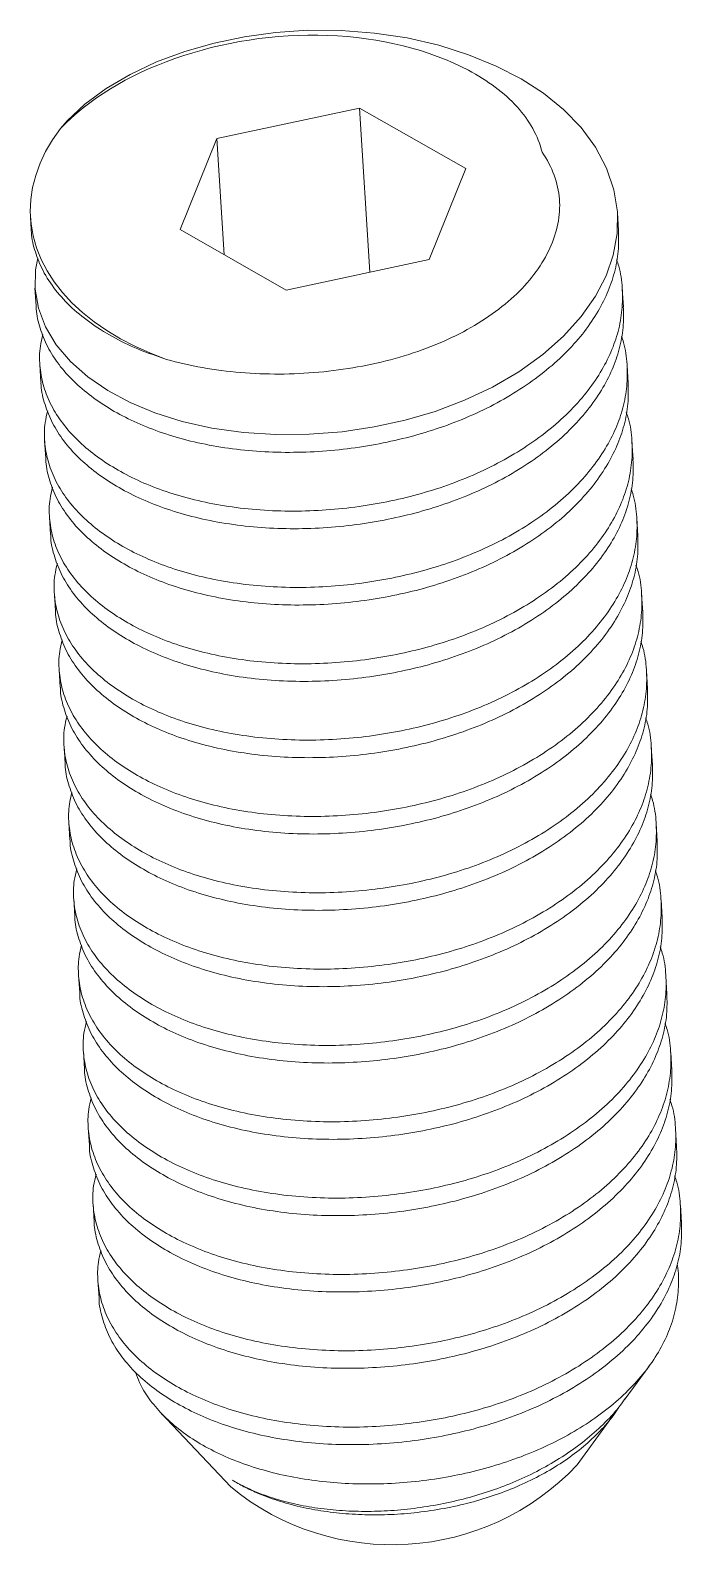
# Model space of a CAD drawing. Header units: millimetres. Extents: x -1.89 to 1.44, y -0.64 to 7.12.
import ezdxf

# ---------------------------------------------------------------- set-up
doc = ezdxf.new("R2010")
doc.units = ezdxf.units.MM

msp = doc.modelspace()

# ---------------------------------------------------------------- linework, layer by layer
at = {"color": 7, "linetype": 'Continuous', "lineweight": 15}
for p, q in [((-0.2091, 6.7174), (-0.9398, 6.561)), ((0.3342, 6.4079), (-0.2091, 6.7174)), ((-0.1558, 5.8773), (-0.2091, 6.7174)), ((-0.9398, 6.561), (-1.1273, 6.0951)), ((-0.9021, 5.9668), (-0.9398, 6.561)), ((0.1467, 5.942), (0.3342, 6.4079)), ((-1.8936, 6.1565), (-1.8897, 6.0964)), ((1.1166, 6.091), (1.1109, 6.181)), ((-1.1273, 6.0951), (-0.5841, 5.7856)), ((-0.5841, 5.7856), (0.1467, 5.942)), ((-1.8707, 5.7957), (-1.865, 5.7057)), ((1.1414, 5.7003), (1.1357, 5.7902)), ((-1.8459, 5.4049), (-1.8402, 5.315)), ((1.1662, 5.3096), (1.1605, 5.3995)), ((-1.8211, 5.0142), (-1.8154, 4.9243)), ((1.191, 4.9189), (1.1853, 5.0088)), ((-1.7963, 4.6235), (-1.7906, 4.5336)), ((1.2158, 4.5281), (1.2101, 4.6181)), ((-1.7715, 4.2328), (-1.7658, 4.1428)), ((1.2406, 4.1374), (1.2349, 4.2274)), ((-1.7467, 3.8421), (-1.741, 3.7521)), ((1.2653, 3.7467), (1.2596, 3.8366)), ((-1.722, 3.4514), (-1.7162, 3.3614)), ((1.2901, 3.356), (1.2844, 3.4459)), ((-1.6972, 3.0606), (-1.6915, 2.9707)), ((1.3149, 2.9653), (1.3092, 3.0552)), ((-1.6724, 2.6699), (-1.6667, 2.58)), ((1.3397, 2.5745), (1.334, 2.6645)), ((-1.6476, 2.2792), (-1.6419, 2.1893)), ((1.3645, 2.1838), (1.3588, 2.2738)), ((-1.6228, 1.8885), (-1.6171, 1.7985)), ((1.3893, 1.7931), (1.3836, 1.883)), ((-1.598, 1.4978), (-1.5923, 1.4078)), ((1.4141, 1.4024), (1.4083, 1.4923)), ((-1.5732, 1.107), (-1.5675, 1.0171)), ((1.4388, 1.0117), (1.4331, 1.1016)), ((-1.5485, 0.7163), (-1.5427, 0.6264)), ((1.1512, 0.1099), (1.2736, 0.278)), ((-1.2266, 0.0386), (-0.8688, -0.341)), ((0.9049, -0.2284), (1.0963, 0.0344))]:
    msp.add_line(p, q, dxfattribs=at)
at = {"color": 7, "linetype": 'Continuous', "lineweight": 15, "flags": 128}
for points in [[(-1.8553, 5.9484), (-1.868, 5.8886), (-1.8703, 5.7906), (-1.8534, 5.6927), (-1.8169, 5.597), (-1.7615, 5.5053), (-1.6884, 5.4195), (-1.5995, 5.3409), (-1.4973, 5.2708), (-1.3841, 5.2097), (-1.2572, 5.1566), (-1.1168, 5.1125), (-0.9649, 5.0786), (-0.804, 5.0561), (-0.6371, 5.0456), (-0.4676, 5.0473), (-0.2988, 5.0607), (-0.1338, 5.0853), (0.0245, 5.1199), (0.1781, 5.1648), (0.3283, 5.2215), (0.4722, 5.2894), (0.6065, 5.3678), (0.7284, 5.4553), (0.8354, 5.5502), (0.9258, 5.6505), (0.9984, 5.7543), (1.0527, 5.8592), (1.0894, 5.965), (1.1091, 6.0747), (1.1105, 6.1868), (1.0926, 6.2993), (1.0552, 6.4099), (0.9989, 6.5164), (0.9249, 6.6169), (0.8351, 6.7095), (0.732, 6.7929), (0.618, 6.8664), (0.4904, 6.9324), (0.3491, 6.9903), (0.1962, 7.0386), (0.0344, 7.076), (-0.1335, 7.1014), (-0.3039, 7.1146), (-0.4736, 7.1154), (-0.6395, 7.1043), (-0.7986, 7.0824), (-0.9529, 7.05), (-1.104, 7.0069), (-1.2488, 6.9532), (-1.384, 6.8896), (-1.5069, 6.8171), (-1.6149, 6.737), (-1.7062, 6.6511), (-1.7399, 6.6129), (-1.7399, 6.6129)], [(-1.7399, 6.6129), (-1.7811, 6.5547), (-1.8161, 6.4951), (-1.8448, 6.4344), (-1.8671, 6.3729), (-1.8829, 6.3108), (-1.8921, 6.2485), (-1.8947, 6.1863), (-1.8906, 6.1243), (-1.8799, 6.0628), (-1.8626, 6.0022), (-1.8388, 5.9427), (-1.8087, 5.8846), (-1.7722, 5.8281), (-1.7297, 5.7735), (-1.6812, 5.721), (-1.6271, 5.6709), (-1.5675, 5.6233), (-1.5027, 5.5785), (-1.433, 5.5367), (-1.3587, 5.4981), (-1.2801, 5.4628), (-1.1977, 5.431)]]:
    msp.add_lwpolyline(points, dxfattribs=at)
at = {"color": 7, "linetype": 'Continuous', "lineweight": 15}
msp.add_arc((-0.0423, 0.6664), 1.3031, 230.63314, 316.62631, dxfattribs=at)
for points, knots in [([(0.7252, 6.4917), (0.7048, 6.5745), (0.6618, 6.6522), (0.5321, 6.7955), (0.4475, 6.8576), (0.1484, 7.0166), (-0.1039, 7.0793), (-0.641, 7.0995), (-0.9137, 7.0554), (-1.3944, 6.8866), (-1.6003, 6.7604), (-1.7399, 6.6129)], [0, 0, 0, 0, 0.125, 0.125, 0.25, 0.25, 0.5, 0.5, 0.75, 0.75, 1, 1, 1, 1]), ([(-1.1977, 5.431), (-1.0789, 5.3977), (-0.9505, 5.3748), (-0.6866, 5.3526), (-0.5532, 5.353), (-0.283, 5.3776), (-0.1525, 5.4011), (0.099, 5.4702), (0.2175, 5.5166), (0.4271, 5.6281), (0.5205, 5.6946), (0.6699, 5.8389), (0.728, 5.9188), (0.8025, 6.0819), (0.8204, 6.1678), (0.8075, 6.3337), (0.7777, 6.4156), (0.7252, 6.4917)], [0, 0, 0, 0, 0.125, 0.125, 0.25, 0.25, 0.375, 0.375, 0.5, 0.5, 0.625, 0.625, 0.75, 0.75, 0.875, 0.875, 1, 1, 1, 1]), ([(-1.1977, 5.431), (-1.2476, 5.4479), (-1.3462, 5.4813), (-1.4774, 5.5461), (-1.5945, 5.6199), (-1.6955, 5.7039), (-1.7781, 5.7969), (-1.8384, 5.894), (-1.8742, 5.9929), (-1.8903, 6.0599), (-1.8893, 6.0947), (-1.8893, 6.0965)], [0, 0, 0, 0, 0.12546, 0.247887, 0.371867, 0.498726, 0.62758, 0.757455, 0.876079, 0.993923, 1, 1, 1, 1]), ([(1.1162, 6.091), (1.117, 6.0556), (1.1186, 5.9835), (1.098, 5.8755), (1.0611, 5.7685), (1.0064, 5.663), (0.9339, 5.5593), (0.8435, 5.4589), (0.7364, 5.364), (0.6145, 5.2765), (0.4802, 5.1981), (0.3364, 5.1302), (0.1861, 5.0735), (0.031, 5.0282), (-0.1288, 4.9934), (-0.2938, 4.9688), (-0.4627, 4.9553), (-0.6322, 4.9537), (-0.7991, 4.9642), (-0.96, 4.9867), (-1.112, 5.0205), (-1.2524, 5.0647), (-1.3798, 5.118), (-1.4946, 5.1801), (-1.597, 5.2503), (-1.6859, 5.3289), (-1.7589, 5.4147), (-1.8147, 5.5063), (-1.8495, 5.6022), (-1.8655, 5.6692), (-1.8645, 5.704), (-1.8645, 5.7057)], [0, 0, 0, 0, 0.033936, 0.06906, 0.103421, 0.138274, 0.173876, 0.210021, 0.246484, 0.283028, 0.319411, 0.3554, 0.390773, 0.425335, 0.459897, 0.495271, 0.531259, 0.567642, 0.604186, 0.64065, 0.676795, 0.712396, 0.747249, 0.781611, 0.816735, 0.852541, 0.888818, 0.925335, 0.961852, 0.998129, 1, 1, 1, 1]), ([(-1.8305, 5.5577), (-1.8354, 5.5378), (-1.8482, 5.4851), (-1.8482, 5.3992), (-1.8319, 5.3013), (-1.7953, 5.2056), (-1.7399, 5.1139), (-1.6668, 5.0281), (-1.5779, 4.9495), (-1.4755, 4.8793), (-1.3607, 4.8172), (-1.2333, 4.7639), (-1.0929, 4.7197), (-0.9409, 4.6859), (-0.78, 4.6634), (-0.6131, 4.6529), (-0.4436, 4.6545), (-0.2748, 4.668), (-0.1098, 4.6926), (0.0501, 4.7274), (0.2052, 4.7727), (0.3554, 4.8294), (0.4993, 4.8974), (0.6336, 4.9757), (0.7555, 5.0632), (0.8626, 5.1581), (0.953, 5.2585), (1.0255, 5.3622), (1.0801, 5.4677), (1.1173, 5.5748), (1.1373, 5.6847), (1.1376, 5.7966), (1.1272, 5.8826), (1.1105, 5.9296), (1.1068, 5.94)], [0, 0, 0, 0, 0.019718, 0.052144, 0.084997, 0.118066, 0.151136, 0.183988, 0.216415, 0.248222, 0.27934, 0.310903, 0.343144, 0.375877, 0.408898, 0.441992, 0.47494, 0.507531, 0.539565, 0.570865, 0.602164, 0.634198, 0.666789, 0.699737, 0.732831, 0.765852, 0.798585, 0.830826, 0.862389, 0.893507, 0.925314, 0.957741, 0.990593, 1, 1, 1, 1]), ([(1.1409, 5.7003), (1.1417, 5.6649), (1.1434, 5.5928), (1.1228, 5.4848), (1.0859, 5.3777), (1.0312, 5.2723), (0.9587, 5.1685), (0.8683, 5.0682), (0.7612, 4.9733), (0.6393, 4.8858), (0.505, 4.8074), (0.3612, 4.7395), (0.2109, 4.6828), (0.0558, 4.6375), (-0.104, 4.6026), (-0.2691, 4.578), (-0.4379, 4.5646), (-0.6074, 4.5629), (-0.7743, 4.5735), (-0.9352, 4.596), (-1.0872, 4.6298), (-1.2276, 4.674), (-1.355, 4.7273), (-1.4698, 4.7894), (-1.5722, 4.8596), (-1.6611, 4.9382), (-1.7341, 5.024), (-1.7899, 5.1156), (-1.8247, 5.2114), (-1.8407, 5.2785), (-1.8398, 5.3133), (-1.8397, 5.315)], [0, 0, 0, 0, 0.033936, 0.06906, 0.103421, 0.138274, 0.173876, 0.210021, 0.246484, 0.283028, 0.319411, 0.3554, 0.390773, 0.425335, 0.459897, 0.495271, 0.531259, 0.567642, 0.604186, 0.64065, 0.676795, 0.712396, 0.747249, 0.781611, 0.816735, 0.852541, 0.888818, 0.925335, 0.961852, 0.998129, 1, 1, 1, 1]), ([(-1.8057, 5.167), (-1.8106, 5.147), (-1.8234, 5.0943), (-1.8234, 5.0084), (-1.8071, 4.9106), (-1.7705, 4.8149), (-1.7151, 4.7232), (-1.642, 4.6374), (-1.5531, 4.5588), (-1.4508, 4.4886), (-1.3359, 4.4265), (-1.2085, 4.3732), (-1.0681, 4.329), (-0.9161, 4.2952), (-0.7552, 4.2727), (-0.5883, 4.2622), (-0.4188, 4.2638), (-0.25, 4.2773), (-0.085, 4.3019), (0.0749, 4.3367), (0.2299, 4.382), (0.3802, 4.4387), (0.5241, 4.5066), (0.6584, 4.585), (0.7803, 4.6725), (0.8874, 4.7674), (0.9778, 4.8678), (1.0503, 4.9715), (1.1049, 5.077), (1.142, 5.1841), (1.1621, 5.2939), (1.1624, 5.4059), (1.152, 5.4918), (1.1353, 5.5388), (1.1316, 5.5493)], [0, 0, 0, 0, 0.0197178, 0.0521442, 0.0849966, 0.1180662, 0.1511358, 0.1839882, 0.2164146, 0.2482225, 0.2793404, 0.3109031, 0.3431437, 0.3758766, 0.4088977, 0.4419916, 0.4749402, 0.507531, 0.5395652, 0.5708645, 0.6021639, 0.6341981, 0.6667888, 0.6997374, 0.7328313, 0.7658524, 0.7985853, 0.830826, 0.8623886, 0.8935066, 0.9253144, 0.9577409, 0.9905932, 1, 1, 1, 1]), ([(1.1657, 5.3096), (1.1665, 5.2741), (1.1681, 5.2021), (1.1476, 5.0941), (1.1106, 4.987), (1.056, 4.8816), (0.9835, 4.7778), (0.8931, 4.6774), (0.786, 4.5825), (0.6641, 4.4951), (0.5298, 4.4167), (0.3859, 4.3488), (0.2356, 4.2921), (0.0806, 4.2467), (-0.0793, 4.2119), (-0.2443, 4.1873), (-0.4131, 4.1739), (-0.5826, 4.1722), (-0.7495, 4.1827), (-0.9104, 4.2052), (-1.0624, 4.2391), (-1.2028, 4.2832), (-1.3302, 4.3366), (-1.4451, 4.3987), (-1.5474, 4.4689), (-1.6363, 4.5474), (-1.7093, 4.6333), (-1.7652, 4.7249), (-1.7999, 4.8207), (-1.8159, 4.8878), (-1.815, 4.9226), (-1.8149, 4.9243)], [0, 0, 0, 0, 0.033936, 0.06906, 0.103421, 0.138274, 0.173876, 0.210021, 0.246484, 0.283028, 0.319411, 0.3554, 0.390773, 0.425335, 0.459897, 0.495271, 0.531259, 0.567642, 0.604186, 0.64065, 0.676795, 0.712396, 0.747249, 0.781611, 0.816735, 0.852541, 0.888818, 0.925335, 0.961852, 0.998129, 1, 1, 1, 1]), ([(-1.7809, 4.7762), (-1.7858, 4.7563), (-1.7987, 4.7036), (-1.7986, 4.6177), (-1.7823, 4.5199), (-1.7457, 4.4242), (-1.6903, 4.3325), (-1.6172, 4.2467), (-1.5283, 4.1681), (-1.426, 4.0979), (-1.3111, 4.0358), (-1.1837, 3.9825), (-1.0433, 3.9383), (-0.8913, 3.9045), (-0.7304, 3.882), (-0.5636, 3.8715), (-0.394, 3.8731), (-0.2252, 3.8865), (-0.0602, 3.9111), (0.0997, 3.946), (0.2547, 3.9913), (0.405, 4.048), (0.5489, 4.1159), (0.6832, 4.1943), (0.8051, 4.2818), (0.9122, 4.3767), (1.0025, 4.477), (1.0751, 4.5808), (1.1297, 4.6862), (1.1668, 4.7933), (1.1869, 4.9032), (1.1872, 5.0152), (1.1768, 5.1011), (1.1601, 5.1481), (1.1564, 5.1586)], [0, 0, 0, 0, 0.019718, 0.052144, 0.084997, 0.118066, 0.151136, 0.183988, 0.216415, 0.248222, 0.27934, 0.310903, 0.343144, 0.375877, 0.408898, 0.441992, 0.47494, 0.507531, 0.539565, 0.570865, 0.602164, 0.634198, 0.666789, 0.699737, 0.732831, 0.765852, 0.798585, 0.830826, 0.862389, 0.893507, 0.925314, 0.957741, 0.990593, 1, 1, 1, 1]), ([(1.1905, 4.9188), (1.1913, 4.8834), (1.1929, 4.8113), (1.1723, 4.7034), (1.1354, 4.5963), (1.0808, 4.4908), (1.0083, 4.3871), (0.9179, 4.2867), (0.8108, 4.1918), (0.6889, 4.1043), (0.5546, 4.026), (0.4107, 3.958), (0.2604, 3.9014), (0.1054, 3.856), (-0.0545, 3.8212), (-0.2195, 3.7966), (-0.3883, 3.7831), (-0.5579, 3.7815), (-0.7247, 3.792), (-0.8856, 3.8145), (-1.0376, 3.8484), (-1.178, 3.8925), (-1.3054, 3.9458), (-1.4203, 4.008), (-1.5226, 4.0781), (-1.6115, 4.1567), (-1.6845, 4.2426), (-1.7404, 4.3342), (-1.7751, 4.43), (-1.7911, 4.497), (-1.7902, 4.5319), (-1.7901, 4.5336)], [0, 0, 0, 0, 0.0339359, 0.0690596, 0.1034214, 0.1382743, 0.1738758, 0.210021, 0.2464843, 0.2830281, 0.3194114, 0.3553995, 0.3907731, 0.4253353, 0.4598974, 0.495271, 0.5312591, 0.5676424, 0.6041862, 0.6406495, 0.6767947, 0.7123962, 0.7472491, 0.7816109, 0.8167346, 0.8525413, 0.8888183, 0.9253353, 0.9618522, 0.9981292, 1, 1, 1, 1]), ([(-1.7561, 4.3855), (-1.761, 4.3656), (-1.7739, 4.3129), (-1.7738, 4.227), (-1.7575, 4.1291), (-1.7209, 4.0334), (-1.6655, 3.9418), (-1.5924, 3.8559), (-1.5036, 3.7774), (-1.4012, 3.7072), (-1.2863, 3.6451), (-1.1589, 3.5917), (-1.0185, 3.5476), (-0.8666, 3.5137), (-0.7056, 3.4913), (-0.5388, 3.4807), (-0.3693, 3.4824), (-0.2004, 3.4958), (-0.0354, 3.5204), (0.1245, 3.5552), (0.2795, 3.6006), (0.4298, 3.6573), (0.5737, 3.7252), (0.708, 3.8036), (0.8299, 3.891), (0.9369, 3.9859), (1.0273, 4.0863), (1.0999, 4.1901), (1.1545, 4.2955), (1.1916, 4.4026), (1.2117, 4.5125), (1.2119, 4.6244), (1.2016, 4.7104), (1.1849, 4.7574), (1.1811, 4.7679)], [0, 0, 0, 0, 0.0197178, 0.0521442, 0.0849966, 0.1180662, 0.1511358, 0.1839882, 0.2164146, 0.2482225, 0.2793404, 0.3109031, 0.3431437, 0.3758766, 0.4088977, 0.4419916, 0.4749402, 0.507531, 0.5395652, 0.5708645, 0.6021639, 0.6341981, 0.6667888, 0.6997374, 0.7328313, 0.7658524, 0.7985853, 0.830826, 0.8623886, 0.8935066, 0.9253144, 0.9577409, 0.9905932, 1, 1, 1, 1]), ([(1.2153, 4.5281), (1.2161, 4.4927), (1.2177, 4.4206), (1.1971, 4.3127), (1.1602, 4.2056), (1.1056, 4.1001), (1.033, 3.9964), (0.9426, 3.896), (0.8356, 3.8011), (0.7137, 3.7136), (0.5794, 3.6352), (0.4355, 3.5673), (0.2852, 3.5106), (0.1302, 3.4653), (-0.0297, 3.4305), (-0.1947, 3.4059), (-0.3636, 3.3924), (-0.5331, 3.3908), (-0.6999, 3.4013), (-0.8609, 3.4238), (-1.0128, 3.4576), (-1.1532, 3.5018), (-1.2806, 3.5551), (-1.3955, 3.6172), (-1.4978, 3.6874), (-1.5868, 3.766), (-1.6597, 3.8518), (-1.7156, 3.9435), (-1.7503, 4.0393), (-1.7664, 4.1063), (-1.7654, 4.1412), (-1.7653, 4.1429)], [0, 0, 0, 0, 0.033936, 0.06906, 0.103421, 0.138274, 0.173876, 0.210021, 0.246484, 0.283028, 0.319411, 0.3554, 0.390773, 0.425335, 0.459897, 0.495271, 0.531259, 0.567642, 0.604186, 0.64065, 0.676795, 0.712396, 0.747249, 0.781611, 0.816735, 0.852541, 0.888818, 0.925335, 0.961852, 0.998129, 1, 1, 1, 1]), ([(-1.7313, 3.9948), (-1.7362, 3.9749), (-1.7491, 3.9222), (-1.7491, 3.8363), (-1.7327, 3.7384), (-1.6961, 3.6427), (-1.6408, 3.5511), (-1.5676, 3.4652), (-1.4788, 3.3867), (-1.3764, 3.3165), (-1.2615, 3.2544), (-1.1341, 3.201), (-0.9937, 3.1569), (-0.8418, 3.123), (-0.6809, 3.1005), (-0.514, 3.09), (-0.3445, 3.0916), (-0.1756, 3.1051), (-0.0106, 3.1297), (0.1493, 3.1645), (0.3043, 3.2099), (0.4546, 3.2665), (0.5984, 3.3345), (0.7328, 3.4128), (0.8547, 3.5003), (0.9617, 3.5952), (1.0521, 3.6956), (1.1247, 3.7994), (1.1792, 3.9048), (1.2164, 4.0119), (1.2365, 4.1218), (1.2367, 4.2337), (1.2264, 4.3197), (1.2097, 4.3667), (1.2059, 4.3771)], [0, 0, 0, 0, 0.019718, 0.052144, 0.084997, 0.118066, 0.151136, 0.183988, 0.216415, 0.248222, 0.27934, 0.310903, 0.343144, 0.375877, 0.408898, 0.441992, 0.47494, 0.507531, 0.539565, 0.570865, 0.602164, 0.634198, 0.666789, 0.699737, 0.732831, 0.765852, 0.798585, 0.830826, 0.862389, 0.893507, 0.925314, 0.957741, 0.990593, 1, 1, 1, 1]), ([(1.2401, 4.1374), (1.2409, 4.102), (1.2425, 4.0299), (1.2219, 3.9219), (1.185, 3.8149), (1.1304, 3.7094), (1.0578, 3.6057), (0.9674, 3.5053), (0.8604, 3.4104), (0.7385, 3.3229), (0.6042, 3.2445), (0.4603, 3.1766), (0.31, 3.1199), (0.155, 3.0746), (-0.0049, 3.0398), (-0.1699, 3.0152), (-0.3388, 3.0017), (-0.5083, 3.0001), (-0.6751, 3.0106), (-0.8361, 3.0331), (-0.988, 3.0669), (-1.1284, 3.1111), (-1.2558, 3.1644), (-1.3707, 3.2265), (-1.4731, 3.2967), (-1.562, 3.3753), (-1.6349, 3.4611), (-1.6908, 3.5528), (-1.7255, 3.6486), (-1.7416, 3.7156), (-1.7406, 3.7504), (-1.7406, 3.7521)], [0, 0, 0, 0, 0.033936, 0.06906, 0.103421, 0.138274, 0.173876, 0.210021, 0.246484, 0.283028, 0.319411, 0.3554, 0.390773, 0.425335, 0.459897, 0.495271, 0.531259, 0.567642, 0.604186, 0.64065, 0.676795, 0.712396, 0.747249, 0.781611, 0.816735, 0.852541, 0.888818, 0.925335, 0.961852, 0.998129, 1, 1, 1, 1]), ([(-1.7066, 3.6041), (-1.7114, 3.5842), (-1.7243, 3.5315), (-1.7243, 3.4456), (-1.7079, 3.3477), (-1.6713, 3.252), (-1.616, 3.1603), (-1.5429, 3.0745), (-1.454, 2.9959), (-1.3516, 2.9257), (-1.2368, 2.8636), (-1.1094, 2.8103), (-0.969, 2.7662), (-0.817, 2.7323), (-0.6561, 2.7098), (-0.4892, 2.6993), (-0.3197, 2.7009), (-0.1508, 2.7144), (0.0142, 2.739), (0.174, 2.7738), (0.3291, 2.8191), (0.4794, 2.8758), (0.6232, 2.9438), (0.7575, 3.0221), (0.8795, 3.1096), (0.9865, 3.2045), (1.0769, 3.3049), (1.1495, 3.4086), (1.204, 3.5141), (1.2412, 3.6212), (1.2612, 3.7311), (1.2615, 3.843), (1.2512, 3.929), (1.2344, 3.976), (1.2307, 3.9864)], [0, 0, 0, 0, 0.019718, 0.052144, 0.084997, 0.118066, 0.151136, 0.183988, 0.216415, 0.248222, 0.27934, 0.310903, 0.343144, 0.375877, 0.408898, 0.441992, 0.47494, 0.507531, 0.539565, 0.570865, 0.602164, 0.634198, 0.666789, 0.699737, 0.732831, 0.765852, 0.798585, 0.830826, 0.862389, 0.893507, 0.925314, 0.957741, 0.990593, 1, 1, 1, 1]), ([(1.2649, 3.7467), (1.2657, 3.7113), (1.2673, 3.6392), (1.2467, 3.5312), (1.2098, 3.4241), (1.1551, 3.3187), (1.0826, 3.2149), (0.9922, 3.1146), (0.8852, 3.0197), (0.7633, 2.9322), (0.6289, 2.8538), (0.4851, 2.7859), (0.3348, 2.7292), (0.1797, 2.6839), (0.0199, 2.649), (-0.1451, 2.6244), (-0.314, 2.611), (-0.4835, 2.6094), (-0.6504, 2.6199), (-0.8113, 2.6424), (-0.9632, 2.6762), (-1.1037, 2.7204), (-1.2311, 2.7737), (-1.3459, 2.8358), (-1.4483, 2.906), (-1.5372, 2.9846), (-1.6102, 3.0704), (-1.666, 3.162), (-1.7007, 3.2578), (-1.7168, 3.3249), (-1.7158, 3.3597), (-1.7158, 3.3614)], [0, 0, 0, 0, 0.033936, 0.06906, 0.103421, 0.138274, 0.173876, 0.210021, 0.246484, 0.283028, 0.319411, 0.3554, 0.390773, 0.425335, 0.459897, 0.495271, 0.531259, 0.567642, 0.604186, 0.64065, 0.676795, 0.712396, 0.747249, 0.781611, 0.816735, 0.852541, 0.888818, 0.925335, 0.961852, 0.998129, 1, 1, 1, 1]), ([(-1.6818, 3.2134), (-1.6866, 3.1934), (-1.6995, 3.1408), (-1.6995, 3.0548), (-1.6832, 2.957), (-1.6465, 2.8613), (-1.5912, 2.7696), (-1.5181, 2.6838), (-1.4292, 2.6052), (-1.3268, 2.535), (-1.212, 2.4729), (-1.0846, 2.4196), (-0.9442, 2.3754), (-0.7922, 2.3416), (-0.6313, 2.3191), (-0.4644, 2.3086), (-0.2949, 2.3102), (-0.1261, 2.3237), (0.039, 2.3483), (0.1988, 2.3831), (0.3539, 2.4284), (0.5042, 2.4851), (0.648, 2.553), (0.7823, 2.6314), (0.9042, 2.7189), (1.0113, 2.8138), (1.1017, 2.9142), (1.1742, 3.0179), (1.2288, 3.1234), (1.266, 3.2305), (1.286, 3.3403), (1.2863, 3.4523), (1.276, 3.5382), (1.2592, 3.5852), (1.2555, 3.5957)], [0, 0, 0, 0, 0.019718, 0.052144, 0.084997, 0.118066, 0.151136, 0.183988, 0.216415, 0.248222, 0.27934, 0.310903, 0.343144, 0.375877, 0.408898, 0.441992, 0.47494, 0.507531, 0.539565, 0.570865, 0.602164, 0.634198, 0.666789, 0.699737, 0.732831, 0.765852, 0.798585, 0.830826, 0.862389, 0.893507, 0.925314, 0.957741, 0.990593, 1, 1, 1, 1]), ([(1.2897, 3.356), (1.2905, 3.3205), (1.2921, 3.2485), (1.2715, 3.1405), (1.2346, 3.0334), (1.1799, 2.928), (1.1074, 2.8242), (1.017, 2.7238), (0.9099, 2.6289), (0.788, 2.5415), (0.6537, 2.4631), (0.5099, 2.3952), (0.3596, 2.3385), (0.2045, 2.2931), (0.0447, 2.2583), (-0.1203, 2.2337), (-0.2892, 2.2203), (-0.4587, 2.2186), (-0.6256, 2.2292), (-0.7865, 2.2516), (-0.9385, 2.2855), (-1.0789, 2.3296), (-1.2063, 2.383), (-1.3211, 2.4451), (-1.4235, 2.5153), (-1.5124, 2.5938), (-1.5854, 2.6797), (-1.6412, 2.7713), (-1.676, 2.8671), (-1.692, 2.9342), (-1.691, 2.969), (-1.691, 2.9707)], [0, 0, 0, 0, 0.033936, 0.06906, 0.103421, 0.138274, 0.173876, 0.210021, 0.246484, 0.283028, 0.319411, 0.3554, 0.390773, 0.425335, 0.459897, 0.495271, 0.531259, 0.567642, 0.604186, 0.64065, 0.676795, 0.712396, 0.747249, 0.781611, 0.816735, 0.852541, 0.888818, 0.925335, 0.961852, 0.998129, 1, 1, 1, 1]), ([(-1.657, 2.8226), (-1.6619, 2.8027), (-1.6747, 2.75), (-1.6747, 2.6641), (-1.6584, 2.5663), (-1.6218, 2.4706), (-1.5664, 2.3789), (-1.4933, 2.2931), (-1.4044, 2.2145), (-1.3021, 2.1443), (-1.1872, 2.0822), (-1.0598, 2.0289), (-0.9194, 1.9847), (-0.7674, 1.9509), (-0.6065, 1.9284), (-0.4396, 1.9179), (-0.2701, 1.9195), (-0.1013, 1.933), (0.0637, 1.9575), (0.2236, 1.9924), (0.3787, 2.0377), (0.5289, 2.0944), (0.6728, 2.1623), (0.8071, 2.2407), (0.929, 2.3282), (1.0361, 2.4231), (1.1265, 2.5234), (1.199, 2.6272), (1.2536, 2.7326), (1.2908, 2.8397), (1.3108, 2.9496), (1.3111, 3.0616), (1.3007, 3.1475), (1.284, 3.1945), (1.2803, 3.205)], [0, 0, 0, 0, 0.019718, 0.052144, 0.084997, 0.118066, 0.151136, 0.183988, 0.216415, 0.248222, 0.27934, 0.310903, 0.343144, 0.375877, 0.408898, 0.441992, 0.47494, 0.507531, 0.539565, 0.570865, 0.602164, 0.634198, 0.666789, 0.699737, 0.732831, 0.765852, 0.798585, 0.830826, 0.862389, 0.893507, 0.925314, 0.957741, 0.990593, 1, 1, 1, 1]), ([(1.3144, 2.9652), (1.3152, 2.9298), (1.3169, 2.8577), (1.2963, 2.7498), (1.2594, 2.6427), (1.2047, 2.5373), (1.1322, 2.4335), (1.0418, 2.3331), (0.9347, 2.2382), (0.8128, 2.1507), (0.6785, 2.0724), (0.5347, 2.0044), (0.3844, 1.9478), (0.2293, 1.9024), (0.0694, 1.8676), (-0.0956, 1.843), (-0.2644, 1.8295), (-0.4339, 1.8279), (-0.6008, 1.8384), (-0.7617, 1.8609), (-0.9137, 1.8948), (-1.0541, 1.9389), (-1.1815, 1.9923), (-1.2963, 2.0544), (-1.3987, 2.1246), (-1.4876, 2.2031), (-1.5606, 2.289), (-1.6165, 2.3806), (-1.6512, 2.4764), (-1.6672, 2.5434), (-1.6663, 2.5783), (-1.6662, 2.58)], [0, 0, 0, 0, 0.033936, 0.06906, 0.103421, 0.138274, 0.173876, 0.210021, 0.246484, 0.283028, 0.319411, 0.3554, 0.390773, 0.425335, 0.459897, 0.495271, 0.531259, 0.567642, 0.604186, 0.64065, 0.676795, 0.712396, 0.747249, 0.781611, 0.816735, 0.852541, 0.888818, 0.925335, 0.961852, 0.998129, 1, 1, 1, 1]), ([(-1.6322, 2.4319), (-1.6371, 2.412), (-1.6499, 2.3593), (-1.6499, 2.2734), (-1.6336, 2.1756), (-1.597, 2.0798), (-1.5416, 1.9882), (-1.4685, 1.9023), (-1.3796, 1.8238), (-1.2773, 1.7536), (-1.1624, 1.6915), (-1.035, 1.6381), (-0.8946, 1.594), (-0.7426, 1.5602), (-0.5817, 1.5377), (-0.4148, 1.5271), (-0.2453, 1.5288), (-0.0765, 1.5422), (0.0885, 1.5668), (0.2484, 1.6016), (0.4034, 1.647), (0.5537, 1.7037), (0.6976, 1.7716), (0.8319, 1.85), (0.9538, 1.9374), (1.0609, 2.0324), (1.1513, 2.1327), (1.2238, 2.2365), (1.2784, 2.3419), (1.3155, 2.449), (1.3356, 2.5589), (1.3359, 2.6708), (1.3255, 2.7568), (1.3088, 2.8038), (1.3051, 2.8143)], [0, 0, 0, 0, 0.019718, 0.052144, 0.084997, 0.118066, 0.151136, 0.183988, 0.216415, 0.248222, 0.27934, 0.310903, 0.343144, 0.375877, 0.408898, 0.441992, 0.47494, 0.507531, 0.539565, 0.570865, 0.602164, 0.634198, 0.666789, 0.699737, 0.732831, 0.765852, 0.798585, 0.830826, 0.862389, 0.893507, 0.925314, 0.957741, 0.990593, 1, 1, 1, 1]), ([(1.3392, 2.5745), (1.34, 2.5391), (1.3416, 2.467), (1.3211, 2.3591), (1.2841, 2.252), (1.2295, 2.1465), (1.157, 2.0428), (1.0666, 1.9424), (0.9595, 1.8475), (0.8376, 1.76), (0.7033, 1.6817), (0.5594, 1.6137), (0.4091, 1.557), (0.2541, 1.5117), (0.0942, 1.4769), (-0.0708, 1.4523), (-0.2396, 1.4388), (-0.4091, 1.4372), (-0.576, 1.4477), (-0.7369, 1.4702), (-0.8889, 1.5041), (-1.0293, 1.5482), (-1.1567, 1.6015), (-1.2716, 1.6636), (-1.3739, 1.7338), (-1.4628, 1.8124), (-1.5358, 1.8983), (-1.5917, 1.9899), (-1.6264, 2.0857), (-1.6424, 2.1527), (-1.6415, 2.1876), (-1.6414, 2.1893)], [0, 0, 0, 0, 0.033936, 0.06906, 0.103421, 0.138274, 0.173876, 0.210021, 0.246484, 0.283028, 0.319411, 0.3554, 0.390773, 0.425335, 0.459897, 0.495271, 0.531259, 0.567642, 0.604186, 0.64065, 0.676795, 0.712396, 0.747249, 0.781611, 0.816735, 0.852541, 0.888818, 0.925335, 0.961852, 0.998129, 1, 1, 1, 1]), ([(-1.6074, 2.0412), (-1.6123, 2.0213), (-1.6252, 1.9686), (-1.6251, 1.8827), (-1.6088, 1.7848), (-1.5722, 1.6891), (-1.5168, 1.5975), (-1.4437, 1.5116), (-1.3548, 1.4331), (-1.2525, 1.3629), (-1.1376, 1.3008), (-1.0102, 1.2474), (-0.8698, 1.2033), (-0.7179, 1.1694), (-0.5569, 1.1469), (-0.3901, 1.1364), (-0.2205, 1.1381), (-0.0517, 1.1515), (0.1133, 1.1761), (0.2732, 1.2109), (0.4282, 1.2563), (0.5785, 1.3129), (0.7224, 1.3809), (0.8567, 1.4592), (0.9786, 1.5467), (1.0857, 1.6416), (1.176, 1.742), (1.2486, 1.8458), (1.3032, 1.9512), (1.3403, 2.0583), (1.3604, 2.1682), (1.3607, 2.2801), (1.3503, 2.3661), (1.3336, 2.4131), (1.3299, 2.4235)], [0, 0, 0, 0, 0.019718, 0.052144, 0.084997, 0.118066, 0.151136, 0.183988, 0.216415, 0.248222, 0.27934, 0.310903, 0.343144, 0.375877, 0.408898, 0.441992, 0.47494, 0.507531, 0.539565, 0.570865, 0.602164, 0.634198, 0.666789, 0.699737, 0.732831, 0.765852, 0.798585, 0.830826, 0.862389, 0.893507, 0.925314, 0.957741, 0.990593, 1, 1, 1, 1]), ([(1.364, 2.1838), (1.3648, 2.1484), (1.3664, 2.0763), (1.3458, 1.9684), (1.3089, 1.8613), (1.2543, 1.7558), (1.1817, 1.6521), (1.0914, 1.5517), (0.9843, 1.4568), (0.8624, 1.3693), (0.7281, 1.2909), (0.5842, 1.223), (0.4339, 1.1663), (0.2789, 1.121), (0.119, 1.0862), (-0.046, 1.0616), (-0.2148, 1.0481), (-0.3844, 1.0465), (-0.5512, 1.057), (-0.7121, 1.0795), (-0.8641, 1.1133), (-1.0045, 1.1575), (-1.1319, 1.2108), (-1.2468, 1.2729), (-1.3491, 1.3431), (-1.438, 1.4217), (-1.511, 1.5075), (-1.5669, 1.5992), (-1.6016, 1.695), (-1.6176, 1.762), (-1.6167, 1.7968), (-1.6166, 1.7985)], [0, 0, 0, 0, 0.033936, 0.06906, 0.103421, 0.138274, 0.173876, 0.210021, 0.246484, 0.283028, 0.319411, 0.3554, 0.390773, 0.425335, 0.459897, 0.495271, 0.531259, 0.567642, 0.604186, 0.64065, 0.676795, 0.712396, 0.747249, 0.781611, 0.816735, 0.852541, 0.888818, 0.925335, 0.961852, 0.998129, 1, 1, 1, 1]), ([(-1.5826, 1.6505), (-1.5875, 1.6306), (-1.6004, 1.5779), (-1.6003, 1.492), (-1.584, 1.3941), (-1.5474, 1.2984), (-1.492, 1.2068), (-1.4189, 1.1209), (-1.3301, 1.0423), (-1.2277, 0.9721), (-1.1128, 0.91), (-0.9854, 0.8567), (-0.845, 0.8126), (-0.6931, 0.7787), (-0.5321, 0.7562), (-0.3653, 0.7457), (-0.1958, 0.7473), (-0.0269, 0.7608), (0.1381, 0.7854), (0.298, 0.8202), (0.453, 0.8655), (0.6033, 0.9222), (0.7472, 0.9902), (0.8815, 1.0685), (1.0034, 1.156), (1.1104, 1.2509), (1.2008, 1.3513), (1.2734, 1.455), (1.328, 1.5605), (1.3651, 1.6676), (1.3852, 1.7775), (1.3854, 1.8894), (1.3751, 1.9754), (1.3584, 2.0224), (1.3546, 2.0328)], [0, 0, 0, 0, 0.019718, 0.052144, 0.084997, 0.118066, 0.151136, 0.183988, 0.216415, 0.248222, 0.27934, 0.310903, 0.343144, 0.375877, 0.408898, 0.441992, 0.47494, 0.507531, 0.539565, 0.570865, 0.602164, 0.634198, 0.666789, 0.699737, 0.732831, 0.765852, 0.798585, 0.830826, 0.862389, 0.893507, 0.925314, 0.957741, 0.990593, 1, 1, 1, 1]), ([(1.3888, 1.7931), (1.3896, 1.7577), (1.3912, 1.6856), (1.3706, 1.5776), (1.3337, 1.4705), (1.2791, 1.3651), (1.2065, 1.2613), (1.1161, 1.161), (1.0091, 1.0661), (0.8872, 0.9786), (0.7529, 0.9002), (0.609, 0.8323), (0.4587, 0.7756), (0.3037, 0.7303), (0.1438, 0.6954), (-0.0212, 0.6709), (-0.1901, 0.6574), (-0.3596, 0.6558), (-0.5264, 0.6663), (-0.6874, 0.6888), (-0.8393, 0.7226), (-0.9797, 0.7668), (-1.1071, 0.8201), (-1.222, 0.8822), (-1.3243, 0.9524), (-1.4133, 1.031), (-1.4862, 1.1168), (-1.5421, 1.2084), (-1.5768, 1.3042), (-1.5929, 1.3713), (-1.5919, 1.4061), (-1.5919, 1.4078)], [0, 0, 0, 0, 0.033936, 0.06906, 0.103421, 0.138274, 0.173876, 0.210021, 0.246484, 0.283028, 0.319411, 0.3554, 0.390773, 0.425335, 0.459897, 0.495271, 0.531259, 0.567642, 0.604186, 0.64065, 0.676795, 0.712396, 0.747249, 0.781611, 0.816735, 0.852541, 0.888818, 0.925335, 0.961852, 0.998129, 1, 1, 1, 1]), ([(-1.5578, 1.2598), (-1.5627, 1.2398), (-1.5756, 1.1872), (-1.5756, 1.1012), (-1.5592, 1.0034), (-1.5226, 0.9077), (-1.4673, 0.816), (-1.3941, 0.7302), (-1.3053, 0.6516), (-1.2029, 0.5814), (-1.088, 0.5193), (-0.9607, 0.466), (-0.8202, 0.4218), (-0.6683, 0.388), (-0.5074, 0.3655), (-0.3405, 0.355), (-0.171, 0.3566), (-0.0021, 0.3701), (0.1629, 0.3947), (0.3228, 0.4295), (0.4778, 0.4748), (0.6281, 0.5315), (0.7719, 0.5994), (0.9063, 0.6778), (1.0282, 0.7653), (1.1352, 0.8602), (1.2256, 0.9606), (1.2982, 1.0643), (1.3527, 1.1698), (1.3899, 1.2769), (1.41, 1.3868), (1.4102, 1.4987), (1.3999, 1.5846), (1.3832, 1.6316), (1.3794, 1.6421)], [0, 0, 0, 0, 0.019718, 0.052144, 0.084997, 0.118066, 0.151136, 0.183988, 0.216415, 0.248222, 0.27934, 0.310903, 0.343144, 0.375877, 0.408898, 0.441992, 0.47494, 0.507531, 0.539565, 0.570865, 0.602164, 0.634198, 0.666789, 0.699737, 0.732831, 0.765852, 0.798585, 0.830826, 0.862389, 0.893507, 0.925314, 0.957741, 0.990593, 1, 1, 1, 1]), ([(1.4136, 1.4024), (1.4144, 1.3669), (1.416, 1.2949), (1.3954, 1.1869), (1.3585, 1.0798), (1.3039, 0.9744), (1.2313, 0.8706), (1.1409, 0.7703), (1.0339, 0.6753), (0.912, 0.5879), (0.7777, 0.5095), (0.6338, 0.4416), (0.4835, 0.3849), (0.3285, 0.3395), (0.1686, 0.3047), (0.0036, 0.2801), (-0.1653, 0.2667), (-0.3348, 0.265), (-0.5017, 0.2756), (-0.6626, 0.2981), (-0.8145, 0.3319), (-0.9549, 0.376), (-1.0823, 0.4294), (-1.1972, 0.4915), (-1.2996, 0.5617), (-1.3885, 0.6402), (-1.4614, 0.7261), (-1.5173, 0.8177), (-1.552, 0.9135), (-1.5681, 0.9806), (-1.5671, 1.0154), (-1.5671, 1.0171)], [0, 0, 0, 0, 0.033936, 0.06906, 0.103421, 0.138274, 0.173876, 0.210021, 0.246484, 0.283028, 0.319411, 0.3554, 0.390773, 0.425335, 0.459897, 0.495271, 0.531259, 0.567642, 0.604186, 0.64065, 0.676795, 0.712396, 0.747249, 0.781611, 0.816735, 0.852541, 0.888818, 0.925335, 0.961852, 0.998129, 1, 1, 1, 1]), ([(-1.5331, 0.869), (-1.5379, 0.8491), (-1.5508, 0.7964), (-1.5508, 0.7105), (-1.5344, 0.6127), (-1.4978, 0.517), (-1.4425, 0.4253), (-1.3694, 0.3395), (-1.2805, 0.2609), (-1.1781, 0.1907), (-1.0633, 0.1286), (-0.9359, 0.0753), (-0.7955, 0.0311), (-0.6435, -0.0027), (-0.4826, -0.0252), (-0.3157, -0.0357), (-0.1462, -0.0341), (0.0227, -0.0206), (0.1877, 0.004), (0.3475, 0.0388), (0.5026, 0.0841), (0.6529, 0.1408), (0.7967, 0.2087), (0.931, 0.2871), (1.053, 0.3746), (1.16, 0.4695), (1.2504, 0.5699), (1.323, 0.6736), (1.3775, 0.779), (1.4147, 0.8861), (1.4347, 0.996), (1.435, 1.108), (1.4247, 1.1939), (1.4079, 1.2409), (1.4042, 1.2514)], [0, 0, 0, 0, 0.019718, 0.052144, 0.084997, 0.118066, 0.151136, 0.183988, 0.216415, 0.248222, 0.27934, 0.310903, 0.343144, 0.375877, 0.408898, 0.441992, 0.47494, 0.507531, 0.539565, 0.570865, 0.602164, 0.634198, 0.666789, 0.699737, 0.732831, 0.765852, 0.798585, 0.830826, 0.862389, 0.893507, 0.925314, 0.957741, 0.990593, 1, 1, 1, 1]), ([(1.4384, 1.0116), (1.4392, 0.9762), (1.4408, 0.9041), (1.4202, 0.7962), (1.3833, 0.6891), (1.3286, 0.5837), (1.2561, 0.4799), (1.1657, 0.3795), (1.0587, 0.2846), (0.9368, 0.1971), (0.8024, 0.1188), (0.6586, 0.0508), (0.5083, -0.0058), (0.3532, -0.0512), (0.1934, -0.086), (0.0284, -0.1106), (-0.1405, -0.1241), (-0.31, -0.1257), (-0.4769, -0.1152), (-0.6378, -0.0927), (-0.7897, -0.0588), (-0.9302, -0.0147), (-1.0576, 0.0387), (-1.1724, 0.1008), (-1.2748, 0.171), (-1.3637, 0.2495), (-1.4367, 0.3354), (-1.4925, 0.427), (-1.5272, 0.5228), (-1.5433, 0.5898), (-1.5423, 0.6247), (-1.5423, 0.6264)], [0, 0, 0, 0, 0.033936, 0.06906, 0.103421, 0.138274, 0.173876, 0.210021, 0.246484, 0.283028, 0.319411, 0.3554, 0.390773, 0.425335, 0.459897, 0.495271, 0.531259, 0.567642, 0.604186, 0.64065, 0.676795, 0.712396, 0.747249, 0.781611, 0.816735, 0.852541, 0.888818, 0.925335, 0.961852, 0.998129, 1, 1, 1, 1]), ([(1.417, 0.7949), (1.4172, 0.794), (1.4255, 0.7575), (1.4249, 0.6837), (1.4132, 0.575), (1.3809, 0.4672), (1.3313, 0.3618), (1.2634, 0.2601), (1.1792, 0.1631), (1.0801, 0.0724), (0.9673, -0.0106), (0.843, -0.0854), (0.708, -0.1514), (0.5636, -0.2076), (0.4121, -0.2536), (0.2554, -0.2888), (0.0954, -0.3127), (-0.0655, -0.3255), (-0.2244, -0.3269), (-0.3793, -0.317), (-0.5282, -0.2964), (-0.6706, -0.2653), (-0.8044, -0.2238), (-0.928, -0.1728), (-1.04, -0.1129), (-1.1381, -0.045), (-1.2216, 0.0296), (-1.2881, 0.1096), (-1.3332, 0.1819), (-1.3493, 0.2283), (-1.3553, 0.2456)], [0, 0, 0, 0, 0.001023, 0.039726, 0.078441, 0.117278, 0.155987, 0.194458, 0.233056, 0.271527, 0.309285, 0.347164, 0.384922, 0.42269, 0.460578, 0.498342, 0.535944, 0.573671, 0.611273, 0.648085, 0.685015, 0.721828, 0.75865, 0.795589, 0.832409, 0.86914, 0.905995, 0.942727, 0.978594, 1, 1, 1, 1]), ([(-0.8616, -0.3061), (-0.8318, -0.3223), (-0.772, -0.3547), (-0.6689, -0.3941), (-0.5577, -0.4258), (-0.4384, -0.4486), (-0.3131, -0.4627), (-0.1827, -0.4677), (-0.049, -0.4634), (0.0865, -0.4498), (0.2214, -0.4273), (0.3541, -0.3956), (0.4829, -0.3553), (0.6085, -0.3058), (0.729, -0.2468), (0.8425, -0.179), (0.9469, -0.1037), (1.0392, -0.0213), (1.1077, 0.0507), (1.1396, 0.0963), (1.1498, 0.111)], [0, 0, 0, 0, 0.055839, 0.111861, 0.167711, 0.223725, 0.279915, 0.335929, 0.392427, 0.449106, 0.505604, 0.561962, 0.618492, 0.674866, 0.733786, 0.792889, 0.85181, 0.911631, 0.971643, 1, 1, 1, 1]), ([(1.1162, 0.0652), (1.1131, 0.0598), (1.0927, 0.0249), (1.0411, -0.0359), (0.9616, -0.1155), (0.8693, -0.1887), (0.7667, -0.2556), (0.6542, -0.3148), (0.5339, -0.3661), (0.4069, -0.4088), (0.2747, -0.4422), (0.1391, -0.4662), (0.0029, -0.4807), (-0.132, -0.4853), (-0.2639, -0.4806), (-0.392, -0.4668), (-0.5143, -0.4436), (-0.6297, -0.412), (-0.7247, -0.3765), (-0.8017, -0.3406), (-0.8417, -0.3176), (-0.8616, -0.3061)], [0, 0, 0, 0, 0.010639, 0.069913, 0.127757, 0.185787, 0.243631, 0.30118, 0.358913, 0.416461, 0.474046, 0.531819, 0.589394, 0.645673, 0.702135, 0.758414, 0.81427, 0.870305, 0.92616, 0.963081, 1, 1, 1, 1])]:
    msp.add_open_spline(points, degree=3, knots=knots, dxfattribs=at)

doc.saveas('drawing.dxf')
